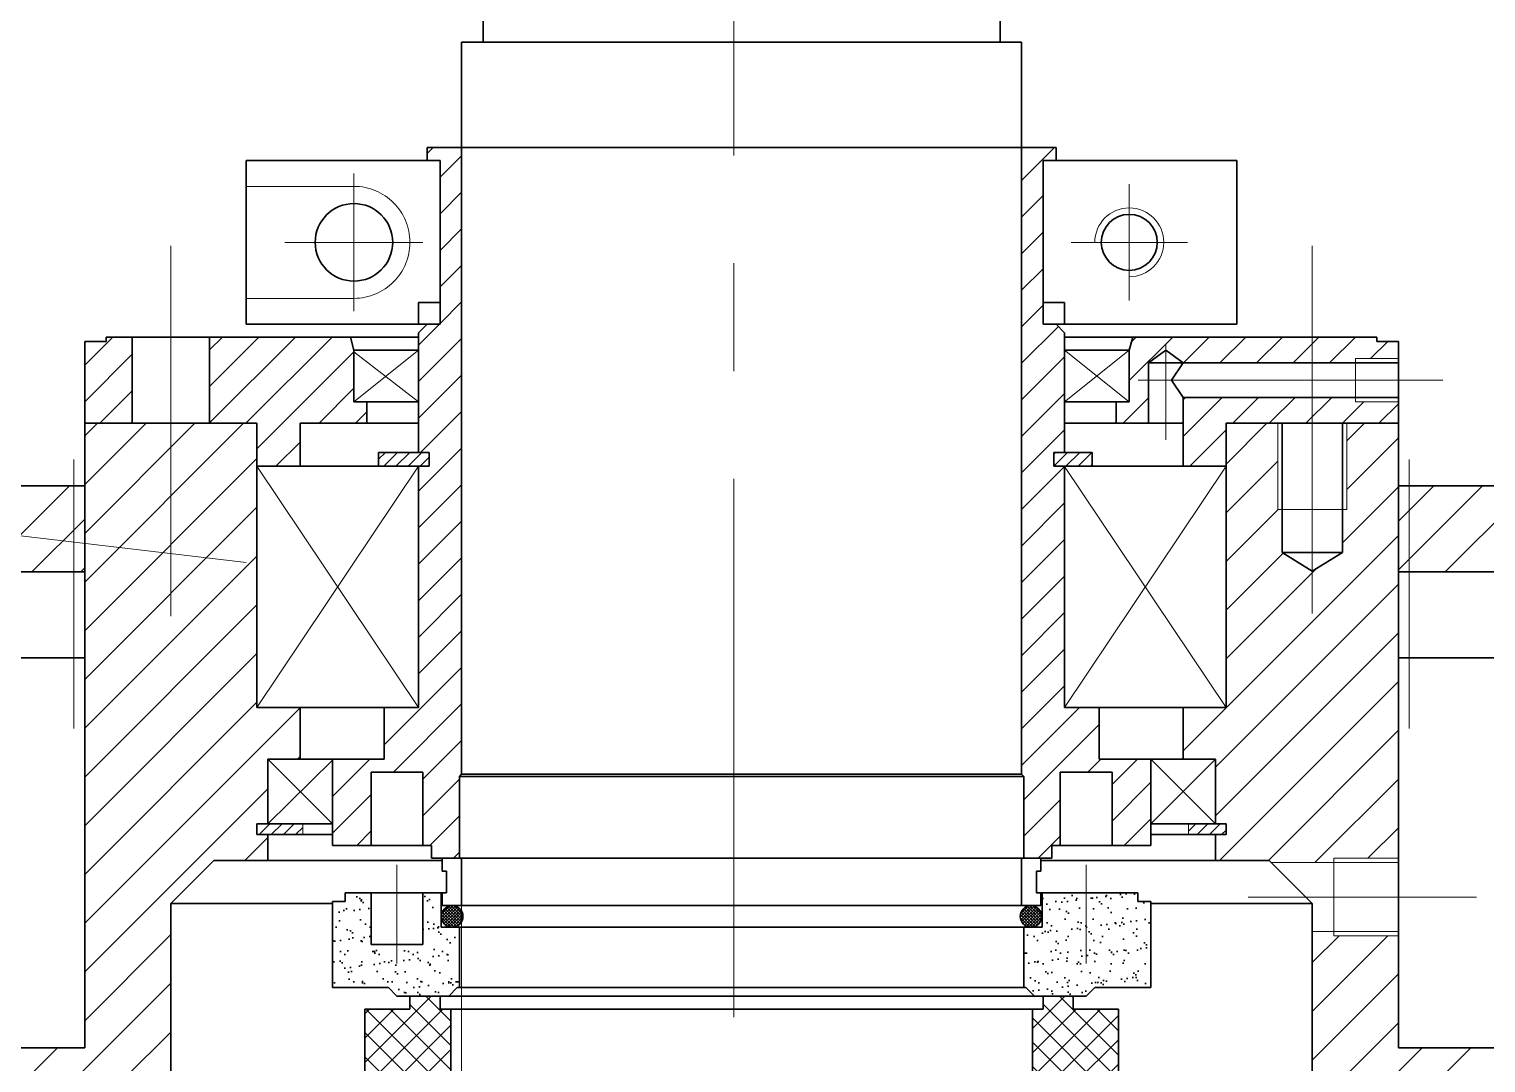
# Model space of a CAD drawing. Header units: millimetres. Extents: x 20551 to 32269, y 260 to 15110.
# Drawn here: x 24086.2 to 24424.4, y 13126.3 to 13366.3 of the extents above; entities that cross this region are included whole.
import ezdxf

# ---------------------------------------------------------------- set-up
doc = ezdxf.new("R2010")
doc.units = ezdxf.units.MM
doc.header["$LTSCALE"] = 100
for name, pattern in [('CENTER', [2, 1.25, -0.25, 0.25, -0.25]), ('DASHED', [19.05, 12.7, -6.35]), ('PHANTOM', [63.5, 31.75, -6.35, 6.35, -6.35, 6.35, -6.35])]:
    doc.linetypes.add(name, pattern=pattern)
doc.layers.get('0').update_dxf_attribs({"color": 1, "lineweight": 35})
for name, color, linetype, lineweight in [('1', 1, 'Continuous', 35), ('2', 2, 'DASHED', 18), ('3', 3, 'CENTER', 18), ('4', 4, 'PHANTOM', 18), ('border', 7, 'Continuous', 18), ('dim', 7, 'Continuous', 18)]:
    doc.layers.add(name, color=color, linetype=linetype, lineweight=lineweight)
doc.layers.add('text', color=7, linetype='Continuous')
pattern_1 = [(45, (18809.6308, 13311.0302), (-1.41421356, 1.41421356), [])]

msp = doc.modelspace()

# ---------------------------------------------------------------- hatches: boundary and pattern name
at = {"lineweight": 15}
h = msp.add_hatch(dxfattribs=at)
h.set_pattern_fill('_USER', color=256, scale=8, angle=45, style=0, pattern_type=0)
h.set_pattern_definition([(45, (23394.7916, 12216.822), (-5.656854, 5.656854), [])])
h.paths.add_polyline_path([(24139.07492, 13274.77278), (24099.07492, 13274.77278), (24099.07492, 13129.77278), (24076.57492, 13129.77278), (24076.57492, 13122.77278), (24119.07492, 13122.77278), (24119.07492, 13159.60301, -0.212307818), (24109.21695, 13181.77278, -0.414213562), (24139.07492, 13211.63075)])
h.paths.add_polyline_path([(24141.57492, 13196.77278), (24149.07492, 13196.77278), (24149.07492, 13208.77278), (24139.07492, 13208.77278), (24139.07492, 13211.63075, 0.414213562), (24109.21695, 13181.77278, 0.212307818), (24119.07492, 13159.60301), (24119.07492, 13163.27278), (24129.07492, 13173.27278), (24141.57492, 13173.27278), (24141.57492, 13179.27278), (24139.07492, 13179.27278), (24139.07492, 13181.77278), (24141.57492, 13181.77278)])
h.paths.add_polyline_path([(24076.57492, 13129.77278), (24051.57492, 13129.77278), (24051.57492, 13123.77278), (24066.57492, 13123.77278), (24066.57492, 13122.77278), (24076.57492, 13122.77278)])
h.paths.add_polyline_path([(24076.57492, 13106.77278), (24066.57492, 13106.77278), (24066.57492, 13105.77278), (24051.57492, 13105.77278), (24051.57492, 13099.77278), (24076.57492, 13099.77278)])
h.paths.add_polyline_path([(24102.57492, 13106.77278), (24076.57492, 13106.77278), (24076.57492, 13099.77278), (24102.57492, 13099.77278)])
h.paths.add_polyline_path([(24119.07492, 13106.77278), (24102.57492, 13106.77278), (24102.57492, 13099.77278), (24119.07492, 13099.77278)])
h.paths.add_polyline_path([(24397.57492, 13111.77278), (24398.57492, 13111.77278), (24398.57492, 13115.77278), (24400.57492, 13117.63729), (24402.57492, 13115.77278), (24402.57492, 13111.77278), (24403.57492, 13111.77278), (24403.57492, 13099.77278), (24426.57492, 13099.77278), (24426.57492, 13129.77278), (24404.07492, 13129.77278), (24404.07492, 13155.77278), (24389.07492, 13155.77278), (24389.07492, 13156.77278), (24384.07492, 13156.77278), (24384.07492, 13099.77278), (24397.57492, 13099.77278)])
h.paths.add_polyline_path([(24451.57492, 13129.77278), (24426.57492, 13129.77278), (24426.57492, 13099.77278), (24451.57492, 13099.77278)])
h.paths.add_polyline_path([(24404.07492, 13274.77278), (24392.07492, 13274.77278), (24392.07492, 13254.77278), (24391.07492, 13254.77278), (24391.07492, 13244.77278), (24384.07492, 13240.42865), (24377.07492, 13244.77278), (24377.07492, 13254.77278), (24376.07492, 13254.77278), (24376.07492, 13274.77278), (24364.07492, 13274.77278), (24364.07492, 13208.77278), (24354.07492, 13208.77278), (24354.07492, 13196.77278), (24361.57492, 13196.77278), (24361.57492, 13181.77278), (24364.07492, 13181.77278), (24364.07492, 13179.27278), (24361.57492, 13179.27278), (24361.57492, 13173.27278), (24374.07492, 13173.27278), (24374.57492, 13172.77278), (24389.07492, 13172.77278), (24389.07492, 13173.77278), (24404.07492, 13173.77278)])
h = msp.add_hatch(dxfattribs=at)
h.set_pattern_fill('_USER', color=256, scale=8, angle=45, style=0, pattern_type=0)
h.set_pattern_definition([(45, (3834.9274, 15842.059), (-5.6568542, 5.6568542), [])])
h.paths.add_polyline_path([(23941.57492, 13010.27278), (23901.57492, 13010.27278), (23901.57492, 12980.27278), (23941.57492, 12980.27278)])
h.paths.add_polyline_path([(23976.57492, 13010.27278), (23941.57492, 13010.27278), (23941.57492, 12980.27278), (23976.57492, 12980.27278), (23976.57492, 12983.27278), (23976.57492, 12986.27278)])
h.paths.add_polyline_path([(24526.57492, 12980.27278), (24561.57492, 12980.27278), (24561.57492, 13010.27278), (24526.57492, 13010.27278)])
h.paths.add_polyline_path([(24561.57492, 12980.27278), (24586.57492, 12980.27278), (24601.57492, 12980.27278), (24601.57492, 13010.27278), (24561.57492, 13010.27278)])
h.paths.add_polyline_path([(24404.07492, 13240.27278), (24441.57492, 13240.27278), (24441.57492, 13260.27278), (24404.07492, 13260.27278)])
h.paths.add_polyline_path([(24061.57492, 13240.27278), (24099.07492, 13240.27278), (24099.07492, 13260.27278), (24061.57492, 13260.27278)])
at = {"layer": 'border', "linetype": 'Continuous', "lineweight": 15}
h = msp.add_hatch(dxfattribs=at)
h.set_pattern_fill('_USER', color=256, scale=6, angle=45, style=0, pattern_type=0)
h.set_pattern_definition([(45, (21742.075, 12653.773), (-4.242641, 4.242641), [])])
h.paths.add_polyline_path([(24110.07492, 13294.77278), (24104.07492, 13294.77278), (24104.07492, 13293.77278), (24099.07492, 13293.77278), (24099.07492, 13274.77278), (24110.07492, 13274.77278)])
h.paths.add_polyline_path([(24128.07492, 13274.77278), (24139.07492, 13274.77278), (24139.07492, 13264.77278), (24149.07492, 13264.77278), (24149.07492, 13274.77278), (24164.57492, 13274.77278), (24164.57492, 13279.77278), (24161.57492, 13279.77278), (24161.57492, 13291.77278), (24160.77107, 13294.77278), (24128.07492, 13294.77278)])
h.paths.add_polyline_path([(24346.07492, 13288.77278), (24350.07492, 13291.72885), (24354.07492, 13288.77278), (24384.07492, 13288.77278), (24384.07492, 13294.77278), (24342.37877, 13294.77278), (24341.57492, 13291.77278), (24341.57492, 13279.77278), (24338.57492, 13279.77278), (24338.57492, 13274.77278), (24346.07492, 13274.77278)])
h.paths.add_polyline_path([(24394.07492, 13288.77278), (24394.07492, 13289.77278), (24404.07492, 13289.77278), (24404.07492, 13293.77278), (24399.07492, 13293.77278), (24399.07492, 13294.77278), (24384.07492, 13294.77278), (24384.07492, 13288.77278)])
h.paths.add_polyline_path([(24404.07492, 13274.77278), (24404.07492, 13279.77278), (24394.07492, 13279.77278), (24394.07492, 13280.77278), (24384.07492, 13280.77278), (24384.07492, 13274.77278)])
h.paths.add_polyline_path([(24364.07492, 13274.77278), (24384.07492, 13274.77278), (24384.07492, 13280.77278), (24354.07492, 13280.77278), (24354.07492, 13274.77278), (24354.07492, 13264.77278), (24364.07492, 13264.77278)])
at = {"layer": 'dim'}
h = msp.add_hatch(dxfattribs=at)
h.set_pattern_fill('_USER', color=256, scale=4, angle=45, style=0, double=1, pattern_type=0)
h.set_pattern_definition([(45, (23454.825, 12677.29), (-2.828427, 2.828427), []), (135, (23454.825, 12677.29), (-2.828427, -2.828427), [])])
h.paths.add_polyline_path([(24174.32492, 13122.77278), (24184.07492, 13122.77278), (24184.07492, 13138.77278), (24181.57492, 13138.77278), (24181.57492, 13141.77278), (24174.57492, 13141.77278), (24174.57492, 13138.77278), (24164.07492, 13138.77278), (24164.07492, 13121.77278), (24159.57492, 13121.77278), (24159.57492, 13106.77278), (24173.52107, 13106.77278), (24174.32492, 13109.77278)])
h.paths.add_polyline_path([(24339.07492, 13138.77278), (24328.57492, 13138.77278), (24328.57492, 13141.77278), (24321.57492, 13141.77278), (24321.57492, 13138.77278), (24319.07492, 13138.77278), (24319.07492, 13122.77278), (24328.82492, 13122.77278), (24328.82492, 13109.77278), (24329.62877, 13106.77278), (24347.57492, 13106.77278), (24347.57492, 13121.77278), (24339.07492, 13121.77278)])
at = {"layer": 'text', "lineweight": 15}
h = msp.add_hatch(dxfattribs=at)
h.set_pattern_fill('_USER', color=256, scale=6, angle=45, style=0, pattern_type=0)
h.set_pattern_definition([(45, (23152.825, 12914.0674), (-4.24264, 4.24264), [])])
h.paths.add_polyline_path([(24186.57492, 13338.77278), (24178.57492, 13338.77278), (24178.57492, 13335.77278), (24181.57492, 13335.77278), (24181.57492, 13297.77278), (24178.57492, 13297.77278), (24176.57492, 13295.77278), (24176.57492, 13267.97278), (24179.07492, 13267.97278), (24179.07492, 13264.77278), (24176.57492, 13264.77278), (24176.57492, 13208.77278), (24168.57492, 13208.77278), (24168.57492, 13196.77278), (24156.57492, 13196.77278), (24156.57492, 13176.77278), (24165.57492, 13176.77278), (24165.57492, 13193.77278), (24177.57492, 13193.77278), (24177.57492, 13176.77278), (24179.57492, 13176.77278), (24179.57492, 13173.77278), (24186.07492, 13173.77278), (24186.07492, 13192.77278), (24186.57492, 13193.27278)])
h.paths.add_polyline_path([(24326.57492, 13264.77278), (24324.07492, 13264.77278), (24324.07492, 13267.97278), (24326.57492, 13267.97278), (24326.57492, 13295.77278), (24324.57492, 13297.77278), (24321.57492, 13297.77278), (24321.57492, 13335.77278), (24324.57492, 13335.77278), (24324.57492, 13338.77278), (24316.57492, 13338.77278), (24316.57492, 13193.27278), (24317.07492, 13192.77278), (24317.07492, 13173.77278), (24323.57492, 13173.77278), (24323.57492, 13176.77278), (24325.57492, 13176.77278), (24325.57492, 13193.77278), (24337.57492, 13193.77278), (24337.57492, 13176.77278), (24346.57492, 13176.77278), (24346.57492, 13196.77278), (24334.57492, 13196.77278), (24334.57492, 13208.77278), (24326.57492, 13208.77278)])
h = msp.add_hatch(dxfattribs=at)
h.set_pattern_fill('_USER', color=256, scale=2, angle=45, style=0, pattern_type=0)
h.set_pattern_definition(pattern_1)
h.paths.add_polyline_path([(24167.31449, 13267.97278), (24167.31449, 13264.77278), (24179.07492, 13264.77278), (24179.07492, 13267.97278), (24176.57492, 13267.97278)])
h.paths.add_polyline_path([(24332.97078, 13264.77278), (24332.97078, 13267.97278), (24326.57492, 13267.97278), (24324.07492, 13267.97278), (24324.07492, 13264.77278), (24326.57492, 13264.77278)])
h = msp.add_hatch(dxfattribs=at)
h.set_pattern_fill('_USER', color=256, scale=2, angle=45, style=0, pattern_type=0)
h.set_pattern_definition(pattern_1)
h.paths.add_polyline_path([(24139.07492, 13181.77278), (24139.07492, 13179.27278), (24149.70436, 13179.27278), (24149.70436, 13181.77278)])
h.paths.add_polyline_path([(24364.07492, 13179.27278), (24364.07492, 13181.77278), (24355.32492, 13181.77278), (24355.32492, 13179.27278)])
at = {"layer": 'text', "lineweight": 35}
h = msp.add_hatch(dxfattribs=at)
h.set_pattern_fill('AR-SAND', color=256, scale=0.1, style=0)
h.set_pattern_definition([(37.5, (24043.825, 12731.8492), (-0.160003, 4.894132), [0, -3.8608, 0, -4.318, 0, -4.1275]), (7.5, (24043.825, 12731.849), (4.49523, 7.16825), [0, -2.0828, 0, -3.4798, 0, -1.3335]), (327.5, (24040.7007, 12731.849), (7.909924, 0.014372), [0, -1.27, 0, -4.572, 0, -5.969]), (317.5, (24040.701, 12731.849), (7.635565, 2.22929), [0, -0.635, 0, -2.9972, 0, -3.429])])
h.paths.add_polyline_path([(24165.57492, 13153.77278), (24165.57492, 13165.77278), (24159.57492, 13165.77278), (24159.57492, 13163.77278), (24156.57492, 13163.77278), (24156.57492, 13143.77278), (24169.57492, 13143.77278), (24171.57492, 13141.77278), (24183.57492, 13141.77278), (24185.57492, 13143.77278), (24186.07492, 13143.77278), (24186.07492, 13157.77278), (24181.82492, 13157.77278), (24181.82492, 13165.77278), (24177.57492, 13165.77278), (24177.57492, 13153.77278)])
h.paths.add_polyline_path([(24346.57492, 13163.77278), (24343.57492, 13163.77278), (24343.57492, 13165.77278), (24321.32492, 13165.77278), (24321.32492, 13157.77278), (24317.07492, 13157.77278), (24317.07492, 13143.77278), (24317.57492, 13143.77278), (24319.57492, 13141.77278), (24331.57492, 13141.77278), (24333.57492, 13143.77278), (24346.57492, 13143.77278)])
at = {"layer": 'text', "lineweight": 15}
h = msp.add_hatch(dxfattribs=at)
h.set_pattern_fill('_USER', color=256, scale=0.5, angle=45, style=0, double=1, pattern_type=0)
h.set_pattern_definition([(45, (18809.6308, 13311.0302), (-0.35355339, 0.35355339), []), (135, (18809.6308, 13311.0302), (-0.35355339, -0.35355339), [])])
h.paths.add_polyline_path([(24186.89265, 13160.27278, 1), (24181.89265, 13160.27278, 1)])
h.paths.add_polyline_path([(24321.25719, 13160.27278, 1), (24316.25719, 13160.27278, 1)])

# ---------------------------------------------------------------- linework, layer by layer
for p, q in [((24191.57492, 13363.27278), (24191.57492, 13369.27278)), ((24311.57492, 13363.27278), (24311.57492, 13369.27278)), ((24186.57492, 13363.27278), (24186.57492, 13318.27278)), ((24316.57492, 13363.27278), (24186.57492, 13363.27278)), ((24316.57492, 13363.27278), (24316.57492, 13318.27278)), ((24136.57492, 13297.77278), (24136.57492, 13335.77278)), ((24136.57492, 13335.77278), (24181.57492, 13335.77278)), ((24176.57492, 13302.77278), (24176.57492, 13297.77278)), ((24176.57492, 13302.77278), (24181.57492, 13302.77278)), ((24136.57492, 13297.77278), (24181.57492, 13297.77278)), ((24110.07492, 13294.77278), (24110.07492, 13274.77278)), ((24128.07492, 13294.77278), (24128.07492, 13274.77278)), ((24161.57492, 13291.77278), (24160.77107, 13294.77278)), ((24160.77107, 13294.77278), (24176.57492, 13294.77278)), ((24099.07492, 13274.77278), (24099.07492, 13293.77278)), ((24161.57492, 13291.77278), (24161.57492, 13279.77278)), ((24161.57492, 13291.77278), (24176.57492, 13291.77278)), ((24164.57492, 13279.77278), (24164.57492, 13274.77278)), ((24149.07492, 13264.77278), (24149.07492, 13274.77278)), ((24176.57492, 13267.97278), (24167.31449, 13267.97278)), ((24167.31449, 13267.97278), (24167.31449, 13264.77278)), ((24182.07492, 13173.77278), (24321.07492, 13173.77278)), ((24156.57492, 13163.77278), (24156.57492, 13143.77278)), ((24181.82492, 13165.77278), (24181.82492, 13157.77278)), ((24181.82492, 13162.77278), (24251.57492, 13162.77278)), ((24321.07492, 13162.77278), (24321.07492, 13165.77278)), ((24321.32492, 13165.77278), (24321.32492, 13157.77278)), ((24346.57492, 13163.77278), (24346.57492, 13143.77278)), ((24181.82492, 13157.77278), (24251.57492, 13157.77278)), ((24186.07492, 13143.77278), (24186.07492, 13157.77278)), ((24321.32492, 13157.77278), (24251.57492, 13157.77278)), ((24317.07492, 13143.77278), (24317.07492, 13157.77278)), ((24169.57492, 13143.77278), (24156.57492, 13143.77278)), ((24171.57492, 13141.77278), (24169.57492, 13143.77278)), ((24183.57492, 13141.77278), (24185.57492, 13143.77278)), ((24185.57492, 13143.77278), (24251.57492, 13143.77278)), ((24317.57492, 13143.77278), (24251.57492, 13143.77278)), ((24319.57492, 13141.77278), (24317.57492, 13143.77278)), ((24331.57492, 13141.77278), (24333.57492, 13143.77278)), ((24333.57492, 13143.77278), (24346.57492, 13143.77278)), ((24171.57492, 13141.77278), (24251.57492, 13141.77278)), ((24331.57492, 13141.77278), (24251.57492, 13141.77278))]:
    msp.add_line(p, q)
at = {"lineweight": 35}
for p, q in [((24178.57492, 13338.77278), (24178.57492, 13335.77278)), ((24251.57492, 13338.77278), (24178.57492, 13338.77278)), ((24186.57492, 13338.77278), (24186.57492, 13193.27278)), ((24251.57492, 13338.77278), (24324.57492, 13338.77278)), ((24316.57492, 13338.77278), (24316.57492, 13193.27278)), ((24324.57492, 13338.77278), (24324.57492, 13335.77278)), ((24178.57492, 13335.77278), (24181.57492, 13335.77278)), ((24181.57492, 13335.77278), (24181.57492, 13297.77278)), ((24321.57492, 13302.77278), (24321.57492, 13335.77278)), ((24324.57492, 13335.77278), (24321.57492, 13335.77278)), ((24321.57492, 13335.77278), (24321.57492, 13297.77278)), ((24321.57492, 13335.77278), (24366.57492, 13335.77278)), ((24366.57492, 13297.77278), (24366.57492, 13335.77278)), ((24321.57492, 13302.77278), (24326.57492, 13302.77278)), ((24326.57492, 13297.77278), (24326.57492, 13302.77278)), ((24176.57492, 13295.77278), (24178.57492, 13297.77278)), ((24181.57492, 13297.77278), (24178.57492, 13297.77278)), ((24321.57492, 13297.77278), (24366.57492, 13297.77278)), ((24321.57492, 13297.77278), (24324.57492, 13297.77278)), ((24326.57492, 13295.77278), (24324.57492, 13297.77278)), ((24104.07492, 13293.77278), (24104.07492, 13294.77278)), ((24160.77107, 13294.77278), (24104.07492, 13294.77278)), ((24176.57492, 13295.77278), (24176.57492, 13267.97278)), ((24326.57492, 13295.77278), (24326.57492, 13267.97278)), ((24326.57492, 13294.77278), (24342.37877, 13294.77278)), ((24341.57492, 13291.77278), (24342.37877, 13294.77278)), ((24342.37877, 13294.77278), (24399.07492, 13294.77278)), ((24399.07492, 13293.77278), (24399.07492, 13294.77278)), ((24099.07492, 13293.77278), (24104.07492, 13293.77278)), ((24326.57492, 13291.77278), (24341.57492, 13291.77278)), ((24341.57492, 13291.77278), (24341.57492, 13279.77278)), ((24350.07492, 13291.72885), (24346.07492, 13288.77278)), ((24354.07492, 13288.77278), (24350.07492, 13291.72885)), ((24404.07492, 13293.77278), (24399.07492, 13293.77278)), ((24404.07492, 13274.77278), (24404.07492, 13293.77278)), ((24346.07492, 13288.77278), (24346.07492, 13274.77278)), ((24346.07492, 13288.77278), (24354.07492, 13288.77278)), ((24351.36855, 13284.77278), (24354.07492, 13288.77278)), ((24404.07492, 13288.77278), (24354.07492, 13288.77278)), ((24351.36855, 13284.77278), (24354.07492, 13280.77278)), ((24354.07492, 13280.77278), (24354.07492, 13274.77278)), ((24404.07492, 13280.77278), (24354.07492, 13280.77278)), ((24161.57492, 13279.77278), (24176.57492, 13279.77278)), ((24341.57492, 13279.77278), (24326.57492, 13279.77278)), ((24338.57492, 13279.77278), (24338.57492, 13274.77278)), ((24099.07492, 13274.77278), (24099.07492, 13129.77278)), ((24139.07492, 13274.77278), (24099.07492, 13274.77278)), ((24139.07492, 13274.77278), (24139.07492, 13208.77278)), ((24176.57492, 13274.77278), (24149.07492, 13274.77278)), ((24176.57492, 13274.77278), (24149.07492, 13274.77278)), ((24326.57492, 13274.77278), (24354.07492, 13274.77278)), ((24326.57492, 13274.77278), (24354.07492, 13274.77278)), ((24354.07492, 13264.77278), (24354.07492, 13274.77278)), ((24364.07492, 13274.77278), (24404.07492, 13274.77278)), ((24364.07492, 13274.77278), (24364.07492, 13208.77278)), ((24377.07492, 13274.77278), (24377.07492, 13244.77278)), ((24391.07492, 13274.77278), (24391.07492, 13244.77278)), ((24404.07492, 13274.77278), (24404.07492, 13129.77278)), ((24176.57492, 13267.97278), (24179.07492, 13267.97278)), ((24179.07492, 13267.97278), (24179.07492, 13264.77278)), ((24324.07492, 13267.97278), (24324.07492, 13264.77278)), ((24326.57492, 13267.97278), (24324.07492, 13267.97278)), ((24326.57492, 13267.97278), (24332.97078, 13267.97278)), ((24332.97078, 13267.97278), (24332.97078, 13264.77278)), ((24179.07492, 13264.77278), (24139.07492, 13264.77278)), ((24179.07492, 13264.77278), (24176.57492, 13264.77278)), ((24176.57492, 13264.77278), (24176.57492, 13208.77278)), ((24324.07492, 13264.77278), (24364.07492, 13264.77278)), ((24324.07492, 13264.77278), (24326.57492, 13264.77278)), ((24326.57492, 13264.77278), (24326.57492, 13208.77278)), ((24061.57492, 13260.27278), (24099.07492, 13260.27278)), ((24099.07492, 13260.27278), (24099.07492, 13240.27278)), ((24441.57492, 13260.27278), (24404.07492, 13260.27278)), ((24404.07492, 13260.27278), (24404.07492, 13240.27278)), ((24377.07492, 13244.77278), (24391.07492, 13244.77278)), ((24377.07492, 13244.77278), (24384.07492, 13240.42865)), ((24384.07492, 13240.42865), (24391.07492, 13244.77278)), ((24046.57492, 13240.27278), (24099.07492, 13240.27278)), ((24456.57492, 13240.27278), (24404.07492, 13240.27278)), ((24046.57492, 13220.27278), (24099.07492, 13220.27278)), ((24456.57492, 13220.27278), (24404.07492, 13220.27278)), ((24139.07492, 13208.77278), (24176.57492, 13208.77278)), ((24149.07492, 13208.77278), (24149.07492, 13196.77278)), ((24176.57492, 13208.77278), (24168.57492, 13208.77278)), ((24168.57492, 13208.77278), (24168.57492, 13196.77278)), ((24364.07492, 13208.77278), (24326.57492, 13208.77278)), ((24326.57492, 13208.77278), (24334.57492, 13208.77278)), ((24334.57492, 13208.77278), (24334.57492, 13196.77278)), ((24354.07492, 13208.77278), (24354.07492, 13196.77278)), ((24168.57492, 13196.77278), (24141.57492, 13196.77278)), ((24141.57492, 13196.77278), (24141.57492, 13181.77278)), ((24156.57492, 13196.77278), (24156.57492, 13176.77278)), ((24168.57492, 13196.77278), (24156.57492, 13196.77278)), ((24334.57492, 13196.77278), (24361.57492, 13196.77278)), ((24334.57492, 13196.77278), (24346.57492, 13196.77278)), ((24346.57492, 13196.77278), (24346.57492, 13176.77278)), ((24361.57492, 13196.77278), (24361.57492, 13181.77278)), ((24165.57492, 13193.77278), (24165.57492, 13176.77278)), ((24165.57492, 13193.77278), (24177.57492, 13193.77278)), ((24177.57492, 13193.77278), (24177.57492, 13176.77278)), ((24186.07492, 13192.77278), (24186.57492, 13193.27278)), ((24186.57492, 13193.27278), (24251.57492, 13193.27278)), ((24316.57492, 13193.27278), (24251.57492, 13193.27278)), ((24317.07492, 13192.77278), (24316.57492, 13193.27278)), ((24325.57492, 13193.77278), (24325.57492, 13176.77278)), ((24337.57492, 13193.77278), (24325.57492, 13193.77278)), ((24337.57492, 13193.77278), (24337.57492, 13176.77278)), ((24186.07492, 13192.77278), (24186.07492, 13192.77278)), ((24186.07492, 13192.77278), (24251.57492, 13192.77278)), ((24186.07492, 13192.77278), (24186.07492, 13173.77278)), ((24317.07492, 13192.77278), (24251.57492, 13192.77278)), ((24317.07492, 13192.77278), (24317.07492, 13192.77278)), ((24317.07492, 13192.77278), (24317.07492, 13173.77278)), ((24156.57492, 13181.77278), (24139.07492, 13181.77278)), ((24139.07492, 13181.77278), (24139.07492, 13179.27278)), ((24346.57492, 13181.77278), (24364.07492, 13181.77278)), ((24364.07492, 13181.77278), (24364.07492, 13179.27278)), ((24139.07492, 13179.27278), (24156.57492, 13179.27278)), ((24141.57492, 13179.27278), (24141.57492, 13173.27278)), ((24156.57492, 13176.77278), (24179.57492, 13176.77278)), ((24179.57492, 13176.77278), (24179.57492, 13173.77278)), ((24346.57492, 13176.77278), (24323.57492, 13176.77278)), ((24323.57492, 13176.77278), (24323.57492, 13173.77278)), ((24364.07492, 13179.27278), (24346.57492, 13179.27278)), ((24361.57492, 13179.27278), (24361.57492, 13173.27278)), ((24129.07492, 13173.27278), (24119.07492, 13163.27278)), ((24182.07492, 13173.27278), (24129.07492, 13173.27278)), ((24179.57492, 13173.77278), (24251.07492, 13173.77278)), ((24182.07492, 13170.77278), (24182.07492, 13173.77278)), ((24186.57492, 13173.77278), (24186.57492, 13162.77278)), ((24323.57492, 13173.77278), (24252.07492, 13173.77278)), ((24316.57492, 13173.77278), (24316.57492, 13162.77278)), ((24321.07492, 13170.77278), (24321.07492, 13173.77278)), ((24321.07492, 13173.27278), (24374.07492, 13173.27278)), ((24374.07492, 13173.27278), (24384.07492, 13163.27278)), ((24183.07492, 13170.77278), (24182.07492, 13170.77278)), ((24183.07492, 13165.77278), (24183.07492, 13170.77278)), ((24320.07492, 13170.77278), (24321.07492, 13170.77278)), ((24320.07492, 13165.77278), (24320.07492, 13170.77278)), ((24119.07492, 13163.27278), (24119.07492, 13099.77278)), ((24119.07492, 13163.27278), (24156.57492, 13163.27278)), ((24159.57492, 13163.77278), (24156.57492, 13163.77278)), ((24183.07492, 13165.77278), (24159.57492, 13165.77278)), ((24159.57492, 13165.77278), (24159.57492, 13163.77278)), ((24165.57492, 13165.77278), (24165.57492, 13153.77278)), ((24183.07492, 13165.77278), (24171.57492, 13165.77278)), ((24177.57492, 13165.77278), (24177.57492, 13153.77278)), ((24183.07492, 13165.77278), (24181.82492, 13165.77278)), ((24182.07492, 13162.77278), (24182.07492, 13165.77278)), ((24182.07492, 13165.77278), (24183.07492, 13165.77278)), ((24182.07492, 13162.77278), (24321.07492, 13162.77278)), ((24321.07492, 13165.77278), (24320.07492, 13165.77278)), ((24320.07492, 13165.77278), (24343.57492, 13165.77278)), ((24320.07492, 13165.77278), (24321.32492, 13165.77278)), ((24320.07492, 13165.77278), (24331.57492, 13165.77278)), ((24343.57492, 13165.77278), (24343.57492, 13163.77278)), ((24343.57492, 13163.77278), (24346.57492, 13163.77278)), ((24384.07492, 13163.27278), (24346.57492, 13163.27278)), ((24384.07492, 13163.27278), (24384.07492, 13099.77278)), ((24165.57492, 13153.77278), (24177.57492, 13153.77278)), ((24251.57492, 13143.77278), (24186.07492, 13143.77278)), ((24251.57492, 13143.77278), (24317.07492, 13143.77278)), ((24164.07492, 13138.77278), (24164.07492, 13121.77278)), ((24164.07492, 13138.77278), (24174.57492, 13138.77278)), ((24174.57492, 13141.77278), (24328.57492, 13141.77278)), ((24174.57492, 13138.77278), (24174.57492, 13141.77278)), ((24181.57492, 13138.77278), (24181.57492, 13141.77278)), ((24181.57492, 13138.77278), (24184.07492, 13138.77278)), ((24184.07492, 13138.77278), (24184.07492, 13122.77278)), ((24184.07492, 13138.77278), (24319.07492, 13138.77278)), ((24319.07492, 13138.77278), (24319.07492, 13122.77278)), ((24321.57492, 13138.77278), (24319.07492, 13138.77278)), ((24321.57492, 13138.77278), (24321.57492, 13141.77278)), ((24328.57492, 13138.77278), (24328.57492, 13141.77278)), ((24339.07492, 13138.77278), (24328.57492, 13138.77278)), ((24339.07492, 13138.77278), (24339.07492, 13121.77278)), ((24099.07492, 13129.77278), (24051.57492, 13129.77278)), ((24404.07492, 13129.77278), (24451.57492, 13129.77278))]:
    msp.add_line(p, q, dxfattribs=at)
at = {"lineweight": 15}
for p, q in [((24404.07492, 13172.77278), (24374.57492, 13172.77278)), ((24404.07492, 13156.77278), (24384.07492, 13156.77278))]:
    msp.add_line(p, q, dxfattribs=at)
for centre, radius in [((24161.57492, 13316.77278), 9), ((24184.39265, 13160.27278), 2.5), ((24318.75719, 13160.27278), 2.5)]:
    msp.add_circle(centre, radius)
at = {"lineweight": 35}
msp.add_circle((24341.57492, 13316.77278), 6.5, dxfattribs=at)
at = {"layer": '1', "lineweight": 15}
for p, q in [((24404.07492, 13289.77278), (24394.07492, 13289.77278)), ((24394.07492, 13289.77278), (24394.07492, 13279.77278)), ((24394.07492, 13279.77278), (24404.07492, 13279.77278)), ((24376.07492, 13254.77278), (24376.07492, 13274.77278)), ((24392.07492, 13254.77278), (24392.07492, 13274.77278)), ((24376.07492, 13254.77278), (24392.07492, 13254.77278)), ((24404.07492, 13173.77278), (24389.07492, 13173.77278)), ((24389.07492, 13173.77278), (24389.07492, 13155.77278)), ((24404.07492, 13155.77278), (24389.07492, 13155.77278))]:
    msp.add_line(p, q, dxfattribs=at)
msp.add_arc((24341.57492, 13316.77278), 8, 270, 180, dxfattribs=at)
at = {"layer": '2', "lineweight": 15}
for p, q in [((24161.57492, 13329.77278), (24136.57492, 13329.77278)), ((24161.57492, 13303.77278), (24136.57492, 13303.77278))]:
    msp.add_line(p, q, dxfattribs=at)
msp.add_arc((24161.57492, 13316.77278), 13, 270, 90, dxfattribs=at)
at = {"layer": '3', "lineweight": 15, "ltscale": 0.5}
for p, q in [((24096.57492, 13203.88533), (24096.57492, 13276.66023)), ((24406.57492, 13203.88533), (24406.57492, 13276.66023))]:
    msp.add_line(p, q, dxfattribs=at)
at = {"layer": '3', "lineweight": 13, "ltscale": 0.2}
for p, q in [((24171.57492, 13172.25887), (24171.57492, 13149.37714)), ((24331.57492, 13172.25887), (24331.57492, 13149.37714))]:
    msp.add_line(p, q, dxfattribs=at)
at = {"layer": '4', "color": 2, "linetype": 'CENTER'}
msp.add_line((24249.7576, 7936.90015), (24249.7576, 14570.66425), dxfattribs=at)
at = {"layer": '4', "ltscale": 0.4}
for p, q in [((24161.57492, 13332.7884), (24161.57492, 13300.75716)), ((24341.57492, 13330.28144), (24341.57492, 13303.26412)), ((24119.07492, 13315.94376), (24119.07492, 13256.76858)), ((24145.5593, 13316.77278), (24177.59054, 13316.77278)), ((24328.06626, 13316.77278), (24355.08358, 13316.77278)), ((24384.07492, 13315.94376), (24384.07492, 13256.76858)), ((24350.07492, 13293.11549), (24350.07492, 13270.91042)), ((24384.07492, 13287.76798), (24384.07492, 13230.59785)), ((24119.07492, 13287.16065), (24119.07492, 13229.99051)), ((24414.38451, 13284.77278), (24343.62227, 13284.77278)), ((24422.15682, 13164.77278), (24369.1546, 13164.77278))]:
    msp.add_line(p, q, dxfattribs=at)
at = {"layer": 'border', "linetype": 'Continuous', "lineweight": 35}
msp.add_line((24181.57492, 13302.77278), (24181.57492, 13335.77278), dxfattribs=at)
at = {"layer": 'border', "linetype": 'Continuous', "lineweight": 15}
msp.add_line((24099.07492, 13293.77278), (24099.07492, 13293.77278), dxfattribs=at)
at = {"layer": 'dim'}
for p, q in [((22020.96026, 13491.06933), (24136.56402, 13242.44603)), ((24186.57492, 13168.27278), (24186.57492, 12989.88901))]:
    msp.add_line(p, q, dxfattribs=at)
at = {"layer": 'dim', "lineweight": 35}
for p, q in [((24156.57492, 13163.77278), (24156.57492, 13143.77278)), ((24346.57492, 13163.77278), (24346.57492, 13143.77278)), ((24251.57492, 13143.77278), (24186.07492, 13143.77278)), ((24251.57492, 13143.77278), (24317.07492, 13143.77278)), ((24251.57492, 13141.77278), (24171.57492, 13141.77278)), ((24171.57492, 13141.77278), (24171.57492, 13141.77278)), ((24183.57492, 13141.40128), (24183.57492, 13141.40128)), ((24251.57492, 13141.77278), (24331.57492, 13141.77278)), ((24319.57492, 13141.40128), (24319.57492, 13141.40128)), ((24331.57492, 13141.77278), (24331.57492, 13141.77278))]:
    msp.add_line(p, q, dxfattribs=at)
at = {"layer": 'text', "lineweight": 15}
for p, q in [((24161.57492, 13279.77278), (24176.57492, 13291.77278)), ((24161.57492, 13291.36369), (24176.57492, 13279.77278)), ((24326.57492, 13291.77278), (24341.57492, 13279.77278)), ((24326.57492, 13279.77278), (24341.57492, 13291.77278)), ((24139.07492, 13264.77278), (24176.57492, 13208.77278)), ((24139.07492, 13208.77278), (24176.57492, 13264.77278)), ((24326.57492, 13208.77278), (24364.07492, 13264.77278)), ((24326.57492, 13264.74507), (24364.07492, 13208.77278)), ((24156.57492, 13181.77278), (24141.57492, 13196.77278)), ((24141.57492, 13181.77278), (24156.57492, 13196.56844)), ((24168.57492, 13196.77278), (24168.57492, 13196.77278)), ((24346.57492, 13181.77278), (24361.57492, 13196.77278)), ((24361.57492, 13181.77278), (24346.57492, 13196.77278)), ((24149.70436, 13181.77278), (24149.70436, 13179.27278)), ((24355.32492, 13181.77278), (24355.32492, 13179.27278))]:
    msp.add_line(p, q, dxfattribs=at)
at = {"layer": 'text', "lineweight": 35}
for p, q in [((24139.07492, 13274.77278), (24099.07492, 13274.77278)), ((24139.07492, 13264.77278), (24139.07492, 13274.77278)), ((24364.07492, 13264.77278), (24364.07492, 13274.77278)), ((24364.07492, 13274.77278), (24404.07492, 13274.77278))]:
    msp.add_line(p, q, dxfattribs=at)

doc.saveas('drawing.dxf')
